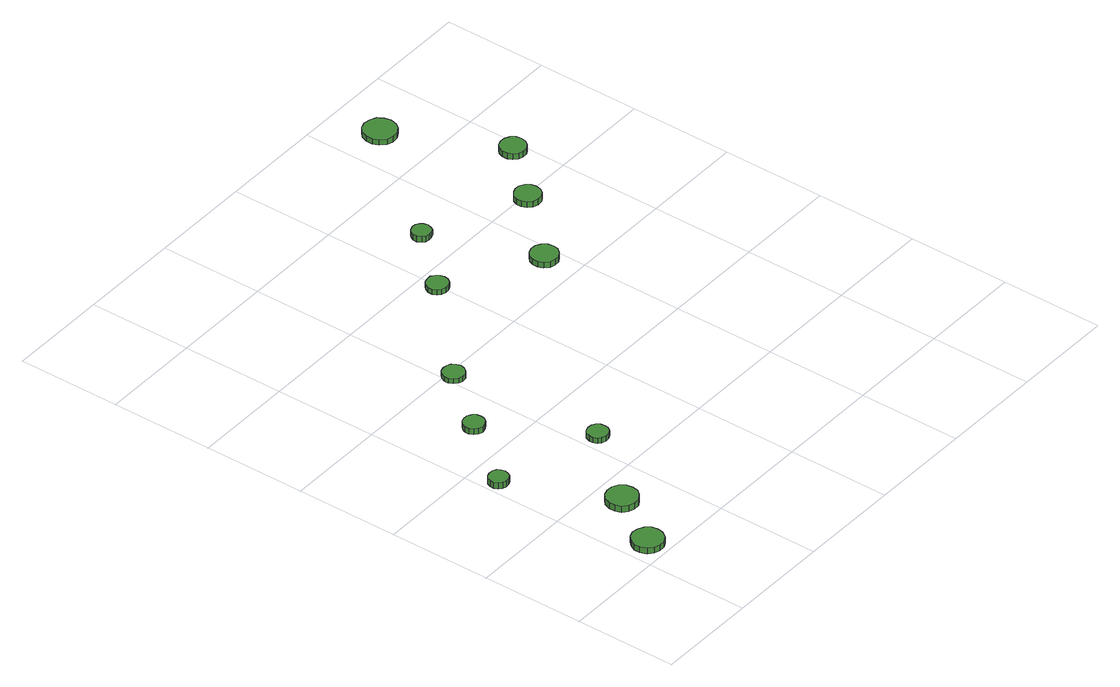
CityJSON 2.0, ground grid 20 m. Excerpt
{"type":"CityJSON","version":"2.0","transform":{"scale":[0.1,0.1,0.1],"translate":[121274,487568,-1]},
"CityObjects":{
"tree1":{"type":"SolitaryVegetationObject","attributes":{"function":"something"},"geometry":[{"type":"MultiSurface","lod":"1","boundaries":[[[0,1,2,3,4,5,6,7,8,9,10,11,12,13,14]],[[15,16,17,18,19,20,21,22,23,24,25,26,27,28,29]],[[0,29,28,1]],[[1,28,27,2]],[[2,27,26,3]],[[3,26,25,4]],[[4,25,24,5]],[[5,24,23,6]],[[6,23,22,7]],[[7,22,21,8]],[[8,21,20,9]],[[9,20,19,10]],[[10,19,18,11]],[[11,18,17,12]],[[12,17,16,13]],[[13,16,15,14]],[[14,15,29,0]]]}]},
"tree2":{"type":"SolitaryVegetationObject","attributes":{"function":"something"},"geometry":[{"type":"MultiSurface","lod":"1","boundaries":[[[30,31,32,33,34,35,36,37,38,39,40,41,42,43,44]],[[45,46,47,48,49,50,51,52,53,54,55,56,57,58,59]],[[30,59,58,31]],[[31,58,57,32]],[[32,57,56,33]],[[33,56,55,34]],[[34,55,54,35]],[[35,54,53,36]],[[36,53,52,37]],[[37,52,51,38]],[[38,51,50,39]],[[39,50,49,40]],[[40,49,48,41]],[[41,48,47,42]],[[42,47,46,43]],[[43,46,45,44]],[[44,45,59,30]]]}]},
"tree3":{"type":"SolitaryVegetationObject","attributes":{"function":"something"},"geometry":[{"type":"MultiSurface","lod":"1","boundaries":[[[60,61,62,63,64,65,66,67,68,69,70,71,72,73,74]],[[75,76,77,78,79,80,81,82,83,84,85,86,87,88,89]],[[60,89,88,61]],[[61,88,87,62]],[[62,87,86,63]],[[63,86,85,64]],[[64,85,84,65]],[[65,84,83,66]],[[66,83,82,67]],[[67,82,81,68]],[[68,81,80,69]],[[69,80,79,70]],[[70,79,78,71]],[[71,78,77,72]],[[72,77,76,73]],[[73,76,75,74]],[[74,75,89,60]]]}]},
"tree4":{"type":"SolitaryVegetationObject","attributes":{"function":"something"},"geometry":[{"type":"MultiSurface","lod":"1","boundaries":[[[90,91,92,93,94,95,96,97,98,99,100,101,102,103,104]],[[105,106,107,108,109,110,111,112,113,114,115,116,117,118,119]],[[90,119,118,91]],[[91,118,117,92]],[[92,117,116,93]],[[93,116,115,94]],[[94,115,114,95]],[[95,114,113,96]],[[96,113,112,97]],[[97,112,111,98]],[[98,111,110,99]],[[99,110,109,100]],[[100,109,108,101]],[[101,108,107,102]],[[102,107,106,103]],[[103,106,105,104]],[[104,105,119,90]]]}]},
"tree5":{"type":"SolitaryVegetationObject","attributes":{"function":"something"},"geometry":[{"type":"MultiSurface","lod":"1","boundaries":[[[120,121,122,123,124,125,126,127,128,129,130,131,132,133,134]],[[135,136,137,138,139,140,141,142,143,144,145,146,147,148,149]],[[120,149,148,121]],[[121,148,147,122]],[[122,147,146,123]],[[123,146,145,124]],[[124,145,144,125]],[[125,144,143,126]],[[126,143,142,127]],[[127,142,141,128]],[[128,141,140,129]],[[129,140,139,130]],[[130,139,138,131]],[[131,138,137,132]],[[132,137,136,133]],[[133,136,135,134]],[[134,135,149,120]]]}]},
"tree6":{"type":"SolitaryVegetationObject","attributes":{"function":"something"},"geometry":[{"type":"MultiSurface","lod":"1","boundaries":[[[150,151,152,153,154,155,156,157,158,159,160,161,162,163,164]],[[165,166,167,168,169,170,171,172,173,174,175,176,177,178,179]],[[150,179,178,151]],[[151,178,177,152]],[[152,177,176,153]],[[153,176,175,154]],[[154,175,174,155]],[[155,174,173,156]],[[156,173,172,157]],[[157,172,171,158]],[[158,171,170,159]],[[159,170,169,160]],[[160,169,168,161]],[[161,168,167,162]],[[162,167,166,163]],[[163,166,165,164]],[[164,165,179,150]]]}]},
"tree7":{"type":"SolitaryVegetationObject","attributes":{"function":"something"},"geometry":[{"type":"MultiSurface","lod":"1","boundaries":[[[180,181,182,183,184,185,186,187,188,189,190,191,192,193,194]],[[195,196,197,198,199,200,201,202,203,204,205,206,207,208,209]],[[180,209,208,181]],[[181,208,207,182]],[[182,207,206,183]],[[183,206,205,184]],[[184,205,204,185]],[[185,204,203,186]],[[186,203,202,187]],[[187,202,201,188]],[[188,201,200,189]],[[189,200,199,190]],[[190,199,198,191]],[[191,198,197,192]],[[192,197,196,193]],[[193,196,195,194]],[[194,195,209,180]]]}]},
"tree8":{"type":"SolitaryVegetationObject","attributes":{"function":"something"},"geometry":[{"type":"MultiSurface","lod":"1","boundaries":[[[210,211,212,213,214,215,216,217,218,219,220,221,222,223,224]],[[225,226,227,228,229,230,231,232,233,234,235,236,237,238,239]],[[210,239,238,211]],[[211,238,237,212]],[[212,237,236,213]],[[213,236,235,214]],[[214,235,234,215]],[[215,234,233,216]],[[216,233,232,217]],[[217,232,231,218]],[[218,231,230,219]],[[219,230,229,220]],[[220,229,228,221]],[[221,228,227,222]],[[222,227,226,223]],[[223,226,225,224]],[[224,225,239,210]]]}]},
"tree9":{"type":"SolitaryVegetationObject","attributes":{"function":"something"},"geometry":[{"type":"MultiSurface","lod":"1","boundaries":[[[240,241,242,243,244,245,246,247,248,249,250,251,252,253,254]],[[255,256,257,258,259,260,261,262,263,264,265,266,267,268,269]],[[240,269,268,241]],[[241,268,267,242]],[[242,267,266,243]],[[243,266,265,244]],[[244,265,264,245]],[[245,264,263,246]],[[246,263,262,247]],[[247,262,261,248]],[[248,261,260,249]],[[249,260,259,250]],[[250,259,258,251]],[[251,258,257,252]],[[252,257,256,253]],[[253,256,255,254]],[[254,255,269,240]]]}]},
"tree10":{"type":"SolitaryVegetationObject","attributes":{"function":"something"},"geometry":[{"type":"MultiSurface","lod":"1","boundaries":[[[270,271,272,273,274,275,276,277,278,279,280,281,282,283,284]],[[285,286,287,288,289,290,291,292,293,294,295,296,297,298,299]],[[270,299,298,271]],[[271,298,297,272]],[[272,297,296,273]],[[273,296,295,274]],[[274,295,294,275]],[[275,294,293,276]],[[276,293,292,277]],[[277,292,291,278]],[[278,291,290,279]],[[279,290,289,280]],[[280,289,288,281]],[[281,288,287,282]],[[282,287,286,283]],[[283,286,285,284]],[[284,285,299,270]]]}]},
"tree11":{"type":"SolitaryVegetationObject","attributes":{"function":"something"},"geometry":[{"type":"MultiSurface","lod":"1","boundaries":[[[300,301,302,303,304,305,306,307,308,309,310,311,312,313,314]],[[315,316,317,318,319,320,321,322,323,324,325,326,327,328,329]],[[300,329,328,301]],[[301,328,327,302]],[[302,327,326,303]],[[303,326,325,304]],[[304,325,324,305]],[[305,324,323,306]],[[306,323,322,307]],[[307,322,321,308]],[[308,321,320,309]],[[309,320,319,310]],[[310,319,318,311]],[[311,318,317,312]],[[312,317,316,313]],[[313,316,315,314]],[[314,315,329,300]]]}]},
"tree12":{"type":"SolitaryVegetationObject","attributes":{"function":"something"},"geometry":[{"type":"MultiSurface","lod":"1","boundaries":[[[330,331,332,333,334,335,336,337,338,339,340,341,342,343,344]],[[345,346,347,348,349,350,351,352,353,354,355,356,357,358,359]],[[330,359,358,331]],[[331,358,357,332]],[[332,357,356,333]],[[333,356,355,334]],[[334,355,354,335]],[[335,354,353,336]],[[336,353,352,337]],[[337,352,351,338]],[[338,351,350,339]],[[339,350,349,340]],[[340,349,348,341]],[[341,348,347,342]],[[342,347,346,343]],[[343,346,345,344]],[[344,345,359,330]]]}]}
},
"vertices":[
[76,40,19],[74,52,19],[66,62,19],[55,68,19],[43,70,19],[31,66,19],[22,57,19],[17,46,19],[17,34,19],[22,22,19],[31,14,19],[43,10,19],[55,11,19],[66,17,19],[74,28,19],[74,28,7],[66,17,7],[55,11,7],[43,10,7],[31,14,7],[22,22,7],[17,34,7],[17,46,7],[22,57,7],[31,66,7],[43,70,7],[55,68,7],[66,62,7],[74,52,7],[76,40,7],
[46,347,19],[44,355,19],[40,361,19],[33,365,19],[25,365,19],[18,363,19],[12,358,19],[9,351,19],[9,343,19],[12,336,19],[18,331,19],[25,329,19],[33,329,19],[40,333,19],[44,339,19],[44,339,6],[40,333,6],[33,329,6],[25,329,6],[18,331,6],[12,336,6],[9,343,6],[9,351,6],[12,358,6],[18,363,6],[25,365,6],[33,365,6],[40,361,6],[44,355,6],[46,347,6],
[143,146,19],[141,158,19],[133,169,19],[122,175,19],[110,176,19],[98,172,19],[89,164,19],[84,152,19],[84,140,19],[89,128,19],[98,120,19],[110,116,19],[122,117,19],[133,124,19],[141,134,19],[141,134,6],[133,124,6],[122,117,6],[110,116,6],[98,120,6],[89,128,6],[84,140,6],[84,152,6],[89,164,6],[98,172,6],[110,176,6],[122,175,6],[133,169,6],[141,158,6],[143,146,6],
[144,474,18],[143,483,18],[138,489,18],[130,494,18],[122,494,18],[114,492,18],[108,486,18],[104,479,18],[104,470,18],[108,462,18],[114,457,18],[122,454,18],[130,455,18],[138,459,18],[143,466,18],[143,466,6],[138,459,6],[130,455,6],[122,454,6],[114,457,6],[108,462,6],[104,470,6],[104,479,6],[108,486,6],[114,492,6],[122,494,6],[130,494,6],[138,489,6],[143,483,6],[144,474,6],
[252,290,18],[251,298,18],[246,305,18],[239,309,18],[230,310,18],[222,307,18],[216,302,18],[213,294,18],[213,286,18],[216,278,18],[222,273,18],[230,270,18],[239,271,18],[246,275,18],[251,282,18],[251,282,7],[246,275,7],[239,271,7],[230,270,7],[222,273,7],[216,278,7],[213,286,7],[213,294,7],[216,302,7],[222,307,7],[230,310,7],[239,309,7],[246,305,7],[251,298,7],[252,290,7],
[237,588,17],[235,597,17],[230,604,17],[223,608,17],[214,609,17],[206,607,17],[199,601,17],[195,593,17],[195,584,17],[199,576,17],[206,570,17],[214,567,17],[223,568,17],[230,573,17],[235,580,17],[235,580,7],[230,573,7],[223,568,7],[214,567,7],[206,570,7],[199,576,7],[195,584,7],[195,593,7],[199,601,7],[206,607,7],[214,609,7],[223,608,7],[230,604,7],[235,597,7],[237,588,7],
[417,762,18],[415,770,18],[410,777,18],[403,782,18],[394,782,18],[386,780,18],[380,774,18],[376,766,18],[376,757,18],[380,749,18],[386,744,18],[394,741,18],[403,742,18],[410,746,18],[415,753,18],[415,753,7],[410,746,7],[403,742,7],[394,741,7],[386,744,7],[380,749,7],[376,757,7],[376,766,7],[380,774,7],[386,780,7],[394,782,7],[403,782,7],[410,777,7],[415,770,7],[417,762,7],
[513,871,20],[511,879,20],[507,885,20],[500,889,20],[493,890,20],[485,887,20],[480,882,20],[476,875,20],[476,867,20],[480,860,20],[485,855,20],[493,853,20],[500,854,20],[507,857,20],[511,864,20],[511,864,8],[507,857,8],[500,854,8],[493,853,8],[485,855,8],[480,860,8],[476,867,8],[476,875,8],[480,882,8],[485,887,8],[493,890,8],[500,889,8],[507,885,8],[511,879,8],[513,871,8],
[598,666,19],[596,676,19],[589,685,19],[580,691,19],[569,692,19],[559,688,19],[551,681,19],[547,671,19],[547,661,19],[551,651,19],[559,643,19],[569,640,19],[580,641,19],[589,647,19],[596,655,19],[596,655,7],[589,647,7],[580,641,7],[569,640,7],[559,643,7],[551,651,7],[547,661,7],[547,671,7],[551,681,7],[559,688,7],[569,692,7],[580,691,7],[589,685,7],[596,676,7],[598,666,7],
[712,790,20],[710,800,20],[704,808,20],[695,814,20],[685,815,20],[675,811,20],[667,804,20],[663,795,20],[663,785,20],[667,775,20],[675,768,20],[685,765,20],[695,766,20],[704,771,20],[710,780,20],[710,780,8],[704,771,8],[695,766,8],[685,765,8],[675,768,8],[667,775,8],[663,785,8],[663,795,8],[667,804,8],[675,811,8],[685,815,8],[695,814,8],[704,808,8],[710,800,8],[712,790,8],
[708,1100,20],[705,1113,20],[698,1124,20],[686,1130,20],[673,1132,20],[661,1128,20],[651,1119,20],[646,1107,20],[646,1094,20],[651,1082,20],[661,1073,20],[673,1069,20],[686,1070,20],[698,1077,20],[705,1087,20],[705,1087,9],[698,1077,9],[686,1070,9],[673,1069,9],[661,1073,9],[651,1082,9],[646,1094,9],[646,1107,9],[651,1119,9],[661,1128,9],[673,1132,9],[686,1130,9],[698,1124,9],[705,1113,9],[708,1100,9],
[803,892,20],[801,902,20],[795,910,20],[786,915,20],[776,916,20],[766,913,20],[759,906,20],[755,897,20],[755,886,20],[759,877,20],[766,870,20],[776,867,20],[786,868,20],[795,873,20],[801,882,20],[801,882,8],[795,873,8],[786,868,8],[776,867,8],[766,870,8],[759,877,8],[755,886,8],[755,897,8],[759,906,8],[766,913,8],[776,916,8],[786,915,8],[795,910,8],[801,902,8],[803,892,8]
]}
